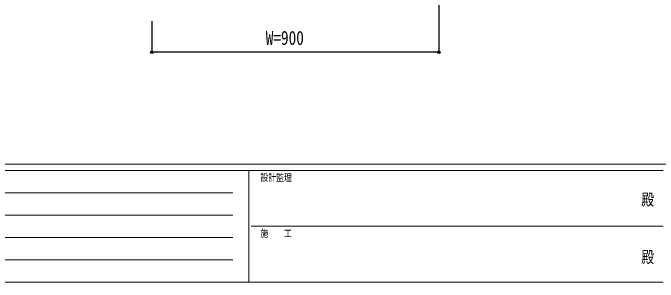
# Model space of a CAD drawing. Units: millimetres, scale not verified. Extents: x -4143 to 4140, y -2900 to 2898.
# Drawn here: x -1980 to 44, y -2822 to -1979 of the extents above; entities that cross this region are included whole.
import ezdxf
from ezdxf.enums import TextEntityAlignment as Align

# ---------------------------------------------------------------- set-up
doc = ezdxf.new("R2010")
doc.units = ezdxf.units.MM
doc.header["$LTSCALE"] = 10
doc.layers.add('0-4_YKK_D', color=6, linetype='Continuous')
doc.layers.add('0-5_YKK_ZWAK', color=92, linetype='Continuous', lineweight=18)
doc.styles.add('ＭＳ ゴシック', font='')
doc.styles.get('ＭＳ ゴシック').set_extended_font_data('MS Gothic')

msp = doc.modelspace()

# ---------------------------------------------------------------- linework, layer by layer
at = {"layer": '0-4_YKK_D'}
for p, q in [((-643.97, -1464.5), (-643.97, -2103.5)), ((-1543.97, -2004.5), (-1543.97, -2103.5)), ((-643.97, -2102.5), (-1543.97, -2102.5))]:
    msp.add_line(p, q, dxfattribs=at)
for centre in [(-1543.97, -2102.5), (-643.97, -2102.5)]:
    msp.add_circle(centre, 4.25, dxfattribs=at)
at = {"layer": '0-5_YKK_ZWAK', "color": 7}
for p, q in [((3959.92, -2452.5), (-3840.08, -2452.5)), ((-1240.08, -2472.5), (-3840.08, -2472.5)), ((-1240.08, -2472.5), (-1240.08, -2822.5)), ((59.92, -2472.5), (-1240.08, -2472.5)), ((-3840.08, -2822.5), (-1240.08, -2822.5)), ((-1240.08, -2822.5), (59.92, -2822.5))]:
    msp.add_line(p, q, dxfattribs=at)
at = {"layer": '0-5_YKK_ZWAK'}
for p, q in [((-3797.58, -2542.5), (-1290.08, -2542.5)), ((-3797.58, -2612.5), (-1290.08, -2612.5)), ((-1232.58, -2647.5), (59.92, -2647.5)), ((-3797.58, -2682.5), (-1290.08, -2682.5)), ((-3797.58, -2752.5), (-1290.08, -2752.5))]:
    msp.add_line(p, q, dxfattribs=at)

# ---------------------------------------------------------------- texts
at = {"layer": '0-4_YKK_D', "style": 'ＭＳ ゴシック', "width": 0.8}
msp.add_text('W=900', height=43.99, dxfattribs=at).set_placement((-1186.77, -2092.5), align=Align.BOTTOM_LEFT)
at = {"layer": '0-5_YKK_ZWAK', "color": 7, "style": 'ＭＳ ゴシック', "width": 0.8}
for s, height, p in [('設計監理', 21.99, (-1203.41, -2512.5)), ('殿', 36.66, (-8.77, -2593.33)), ('施\u3000\u3000工', 21.99, (-1203.41, -2687.5)), ('殿', 36.66, (-8.77, -2773.33))]:
    msp.add_text(s, height=height, dxfattribs=at).set_placement(p, align=Align.BOTTOM_LEFT)

doc.saveas('drawing.dxf')
